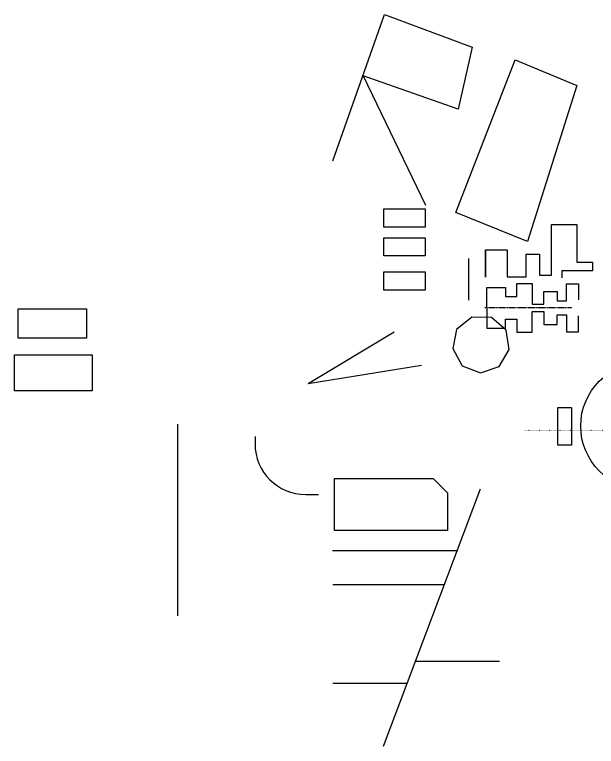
# Model space of a CAD drawing. Header units: millimetres. Extents: x -2100 to 4772, y -3008 to 2084.
# Drawn here: x -2100 to 1915, y -2970 to 2084 of the extents above; entities that cross this region are included whole.
import ezdxf

# ---------------------------------------------------------------- set-up
doc = ezdxf.new("R2010")
doc.units = ezdxf.units.MM
doc.linetypes.add('ACAD_ISO07W100', pattern=[3, 0, -3])
doc.linetypes.add('DASHED2', pattern=[9.525, 6.35, -3.175])

msp = doc.modelspace()

# ---------------------------------------------------------------- linework, layer by layer
for p, q in [((1604.482, 285.318), (1604.482, 633.33)), ((1604.482, 633.33), (1780.572, 633.33)), ((1780.572, 633.33), (1780.572, 374.443)), ((1150.467, 270.464), (1150.467, 459.324)), ((1150.467, 459.324), (1298.977, 459.324)), ((1150.467, 457.202), (1150.467, 270.464)), ((1298.977, 459.324), (1298.977, 272.586)), ((1430.514, 272.586), (1430.514, 429.615)), ((1430.514, 429.615), (1521.741, 429.615)), ((1521.741, 429.615), (1521.741, 285.318)), ((1035.903, 111.312), (1035.903, 399.907)), ((1780.572, 374.443), (1888.772, 374.443)), ((1888.772, 374.443), (1888.772, 315.026)), ((1888.772, 315.026), (1676.616, 315.026)), ((1676.616, 315.026), (1676.616, 266.22)), ((1298.977, 272.586), (1430.514, 272.586)), ((1521.741, 285.318), (1604.482, 285.318)), ((520.362, -109.378), (-74.425, -465.655)), ((709.182, -338.556), (-74.425, -465.655)), ((-975.478, -744.524), (-975.478, -2067.122)), ((-440.888, -830.441), (-440.888, -880.372)), ((1112.91, -1192.279), (444.35, -2969.52)), ((-90.888, -1230.372), (-3.188, -1230.372)), ((952.248, -1619.368), (94.839, -1619.368)), ((864.143, -1853.578), (95.839, -1853.578)), ((799.36, -2025.791), (799.36, -2025.791)), ((1246.865, -2383.995), (664.612, -2383.995)), ((607.603, -2535.542), (95.839, -2535.542))]:
    msp.add_line(p, q)
at = {"linetype": 'DASHED2'}
msp.add_line((1146.224, 60.384), (1746.627, 60.384), dxfattribs=at)
at = {"color": 1, "linetype": 'ACAD_ISO07W100'}
msp.add_line((2975.377, -788.289), (1418.425, -788.289), dxfattribs=at)
for points in [[(96.842, 1073.84), (453.847, 2083.717), (1058.243, 1858.458), (960.282, 1429.743), (304.6, 1661.536), (735.137, 767.643)], [(1158.954, 60.384), (1158.954, 198.315), (1288.369, 198.315), (1288.369, 136.777), (1366.867, 136.777), (1366.867, 225.901), (1470.824, 225.901), (1470.824, 83.726), (1553.565, 83.726), (1553.565, 172.851), (1644.792, 172.851), (1644.792, 107.068), (1708.439, 107.068), (1708.439, 223.779), (1791.18, 223.779), (1791.18, 113.434)], [(1158.954, 56.14), (1158.954, -81.792), (1288.369, -81.792), (1288.369, -20.253), (1366.867, -20.253), (1366.867, -109.378), (1470.824, -109.378), (1470.824, 32.797), (1553.565, 32.797), (1553.565, -56.327), (1644.792, -56.327), (1644.792, 9.455), (1708.439, 9.455), (1708.439, -107.256), (1791.18, -107.256), (1791.18, 3.089)]]:
    msp.add_lwpolyline(points)
for points in [[(1354.086, 1771.888), (1780.89, 1595.436), (1440.831, 516.068), (944.093, 717.973)], [(448.229, 742.083), (732.519, 742.083), (732.519, 616.883), (448.229, 616.883)], [(448.229, 542.083), (732.519, 542.083), (732.519, 416.883), (448.229, 416.883)], [(448.229, 306.538), (732.519, 306.538), (732.519, 181.339), (448.229, 181.339)], [(-2075.646, 52.304), (-1604.151, 52.304), (-1604.151, -149.64), (-2075.646, -149.64)], [(1244.144, -345.366), (1313.847, -229.314), (1292.645, -95.608), (1190.46, -6.812), (1055.105, -4.473), (949.913, -89.687), (924.106, -222.58), (989.758, -340.971), (1116.151, -389.462)], [(-2099.702, -265.037), (-1565.662, -265.037), (-1565.662, -515.064), (-2099.702, -515.064)], [(1742.44, -629.698), (1742.44, -888.849), (1649.094, -888.849), (1649.094, -629.698)], [(108.627, -1118.587), (788.038, -1118.587), (888.038, -1218.587), (888.038, -1479.203), (108.627, -1479.203)]]:
    msp.add_lwpolyline(points, close=True)
msp.add_circle((2244.932, -757.613), 437.986)
msp.add_arc((-90.888, -880.372), 350, 180, 270)

doc.saveas('drawing.dxf')
